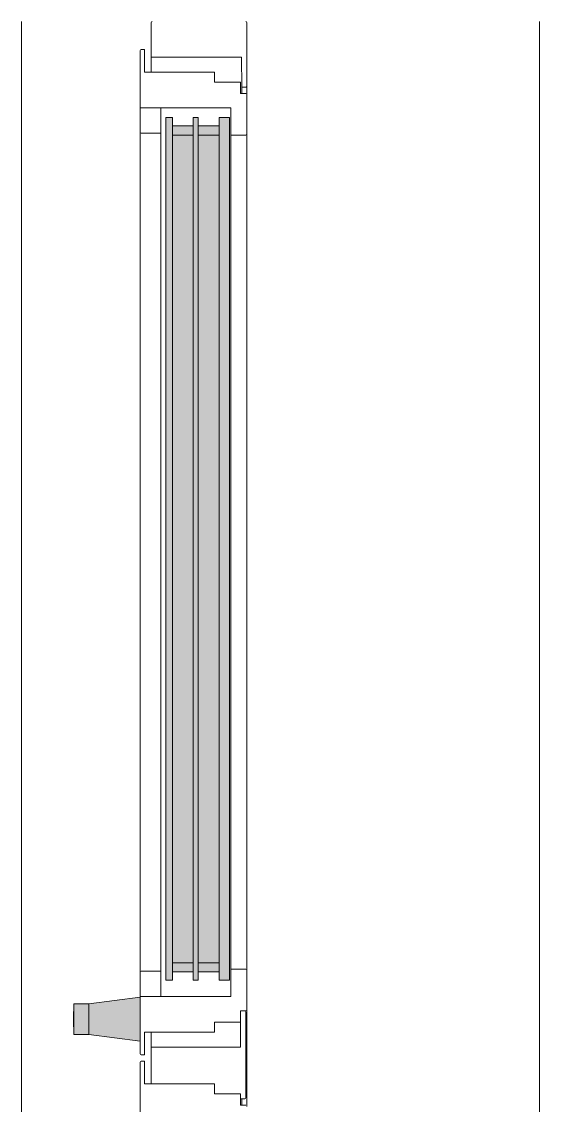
# Model space of a CAD drawing. Header units: millimetres. Extents: x 1680 to 166026, y 35966 to 91121.
# Drawn here: x 155358 to 155758, y 64048 to 64885 of the extents above; entities that cross this region are included whole.
import ezdxf

# ---------------------------------------------------------------- set-up
doc = ezdxf.new("R2010")
doc.units = ezdxf.units.MM
doc.layers.add('A-GLAZ', color=151, linetype='Continuous', lineweight=18)

# ---------------------------------------------------------------- blocks, each defined once
blk = doc.blocks.new('plan')
at = {"layer": 'A-GLAZ', "lineweight": 20, "true_color": 0x939598}
h = blk.add_hatch(color=252, dxfattribs=at)
h.paths.add_polyline_path([(495783.64, -194812.24), (495788.64, -194812.24), (495788.64, -194146.24), (495783.64, -194146.24), (495783.64, -194770.86)], flags=0)
h.paths.add_polyline_path([(495808.63, -194812.24), (495808.63, -194146.24), (495804.63, -194146.24), (495804.63, -194812.24)], flags=0)
h.paths.add_polyline_path([(495824.63, -194812.24), (495832.63, -194812.24), (495832.63, -194146.24), (495824.63, -194146.24), (495824.63, -194770.86)], flags=0)
h = blk.add_hatch(color=252, dxfattribs=at)
h.paths.add_polyline_path([(495804.63, -194805.74), (495804.63, -194798.74), (495788.64, -194798.74), (495788.64, -194805.74)], flags=0)
h.paths.add_polyline_path([(495808.63, -194805.74), (495824.63, -194805.74), (495824.63, -194798.74), (495808.63, -194798.74)], flags=0)
h.paths.add_polyline_path([(495808.63, -194159.75), (495824.63, -194159.75), (495824.63, -194152.75), (495808.63, -194152.75)], flags=0)
h.paths.add_polyline_path([(495804.63, -194159.75), (495804.63, -194152.75), (495788.64, -194152.75), (495788.64, -194159.75)], flags=0)
for points in [[(495804.63, -194798.74), (495804.63, -194159.75), (495788.64, -194159.75), (495788.64, -194798.74)], [(495824.63, -194798.74), (495824.63, -194159.75), (495808.63, -194159.75), (495808.63, -194798.74)], [(495723.93, -194854.14), (495723.93, -194830.34), (495712.43, -194830.82), (495712.43, -194854.14)], [(495763.63, -194859.24), (495763.54, -194825.26), (495729.02, -194829.72), (495723.93, -194830.69), (495723.93, -194854.14), (495763.54, -194859.23)], [(495712.09, -194846.68), (495712.43, -194846.46), (495712.09, -194846.67)]]:
    blk.add_hatch(color=252, dxfattribs=at).paths.add_polyline_path(points, flags=0)
at = {"color": 252, "lineweight": 20, "true_color": 0x939598}
for p, q in [((495672.13, -195672.24), (495672.13, -194072.24)), ((496072.13, -194072.24), (496072.13, -195672.24))]:
    blk.add_line(p, q, dxfattribs=at)
at = {"layer": 'A-GLAZ', "color": 252, "lineweight": 20, "true_color": 0x939598}
for p, q in [((495772.13, -194099.75), (495772.13, -194073.04)), ((495846.13, -194073.04), (495846.13, -194121.95)), ((495763.63, -194137.95), (495763.63, -194094.55)), ((495764.43, -194093.75), (495767.12, -194093.75)), ((495767.12, -194093.75), (495767.12, -194111.24)), ((495842.11, -194099.75), (495772.13, -194099.75)), ((495772.13, -194111.24), (495772.13, -194099.75)), ((495842.13, -194122.75), (495842.11, -194099.75)), ((495767.12, -194111.24), (495821.12, -194111.24)), ((495821.12, -194111.24), (495821.12, -194118.91)), ((495821.12, -194118.91), (495841.13, -194118.91)), ((495841.13, -194118.91), (495841.13, -194127.75)), ((495841.13, -194127.75), (495845.33, -194127.75)), ((495845.28, -194122.75), (495842.13, -194122.75)), ((495842.13, -194127.75), (495842.13, -194122.75)), ((495846.13, -194128.55), (495846.13, -194121.95)), ((495846.13, -194128.55), (495846.13, -194158.95)), ((495763.63, -194137.95), (495763.63, -194139.55)), ((495763.64, -194157.46), (495763.64, -194139.55)), ((495833.63, -194138.75), (495764.43, -194138.75)), ((495764.44, -194138.75), (495779.67, -194138.75)), ((495779.67, -194138.75), (495779.67, -194158.26)), ((495833.63, -194159.75), (495833.63, -194138.75)), ((495783.64, -194146.24), (495788.64, -194146.24)), ((495783.64, -194812.24), (495783.64, -194146.24)), ((495788.64, -194146.24), (495788.64, -194812.24)), ((495788.64, -194152.75), (495804.63, -194152.75)), ((495788.64, -194159.75), (495788.64, -194152.75)), ((495804.63, -194146.24), (495808.63, -194146.24)), ((495804.63, -194812.24), (495804.63, -194146.24)), ((495804.63, -194152.75), (495804.63, -194159.75)), ((495808.63, -194146.24), (495808.63, -194812.24)), ((495808.63, -194159.75), (495808.63, -194152.75)), ((495808.63, -194152.75), (495824.63, -194152.75)), ((495824.63, -194146.24), (495832.63, -194146.24)), ((495824.63, -194812.24), (495824.63, -194146.24)), ((495824.63, -194152.75), (495824.63, -194159.75)), ((495832.63, -194146.24), (495832.63, -194812.24)), ((495763.64, -194157.46), (495763.64, -194806.03)), ((495779.67, -194158.26), (495764.44, -194158.26)), ((495779.67, -194158.26), (495779.67, -194805.23)), ((495804.63, -194159.75), (495788.64, -194159.75)), ((495824.63, -194159.75), (495808.63, -194159.75)), ((495845.33, -194159.75), (495833.63, -194159.75)), ((495833.63, -194803.74), (495833.63, -194159.75)), ((495846.13, -194804.54), (495846.13, -194158.95)), ((495764.44, -194805.23), (495779.67, -194805.23)), ((495779.67, -194805.23), (495779.67, -194824.74)), ((495788.64, -194805.74), (495788.64, -194798.74)), ((495788.64, -194798.74), (495804.63, -194798.74)), ((495804.63, -194805.74), (495788.64, -194805.74)), ((495804.63, -194798.74), (495804.63, -194805.74)), ((495808.63, -194798.74), (495824.63, -194798.74)), ((495808.63, -194805.74), (495808.63, -194798.74)), ((495824.63, -194805.74), (495808.63, -194805.74)), ((495824.63, -194798.74), (495824.63, -194805.74)), ((495833.63, -194803.74), (495845.33, -194803.74)), ((495833.63, -194824.74), (495833.63, -194803.74)), ((495846.13, -194804.54), (495846.13, -194834.94)), ((495763.64, -194823.94), (495763.64, -194806.03)), ((495788.64, -194812.24), (495783.64, -194812.24)), ((495808.63, -194812.24), (495804.63, -194812.24)), ((495832.63, -194812.24), (495824.63, -194812.24)), ((495723.93, -194830.34), (495712.43, -194830.34)), ((495712.43, -194830.69), (495712.43, -194830.34)), ((495712.43, -194831.71), (495712.43, -194830.69)), ((495723.93, -194830.34), (495763.63, -194825.24)), ((495723.93, -194830.96), (495723.93, -194830.34)), ((495763.63, -194823.94), (495763.63, -194825.24)), ((495763.63, -194825.24), (495763.63, -194859.24)), ((495764.43, -194824.74), (495833.63, -194824.74)), ((495779.67, -194824.74), (495764.44, -194824.74)), ((495712.43, -194836.32), (495712.09, -194836.32)), ((495712.09, -194846.68), (495712.09, -194836.32)), ((495712.09, -194836.32), (495712.43, -194836.32)), ((495712.43, -194833.34), (495712.43, -194831.71)), ((495712.43, -194835.48), (495712.43, -194833.34)), ((495712.43, -194838.02), (495712.43, -194835.48)), ((495712.43, -194840.81), (495712.43, -194838.02)), ((495723.93, -194832.81), (495723.93, -194830.96)), ((495723.93, -194835.88), (495723.93, -194832.81)), ((495723.93, -194839.98), (495723.93, -194835.88)), ((495841.13, -194835.74), (495841.13, -194844.58)), ((495845.33, -194835.74), (495841.13, -194835.74)), ((495841.13, -194835.74), (495844.63, -194835.74)), ((495841.13, -194863.74), (495841.13, -194835.74)), ((495845.43, -194836.54), (495845.43, -194902.94)), ((495846.13, -194909.55), (495846.13, -194834.94)), ((495712.09, -194848.05), (495712.09, -194846.68)), ((495712.09, -194847.4), (495712.09, -194846.68)), ((495712.09, -194846.71), (495712.09, -194848.05)), ((495712.09, -194846.75), (495712.09, -194846.74)), ((495712.09, -194848.07), (495712.09, -194847.4)), ((495712.09, -194847.4), (495712.43, -194847.4)), ((495712.43, -194843.68), (495712.43, -194840.81)), ((495712.43, -194846.46), (495712.43, -194843.68)), ((495712.43, -194849), (495712.43, -194846.46)), ((495723.93, -194844.51), (495723.93, -194839.98)), ((495723.93, -194848.61), (495723.93, -194844.51)), ((495821.12, -194844.58), (495821.12, -194852.24)), ((495841.13, -194844.58), (495821.12, -194844.58)), ((495712.09, -194848.05), (495712.43, -194848.05)), ((495712.09, -194848.07), (495712.43, -194848.07)), ((495712.09, -194848.07), (495712.43, -194848.07)), ((495712.43, -194851.15), (495712.43, -194849)), ((495712.43, -194852.78), (495712.43, -194851.15)), ((495712.43, -194853.8), (495712.43, -194852.78)), ((495712.43, -194854.14), (495712.43, -194853.8)), ((495712.43, -194854.14), (495723.93, -194854.14)), ((495723.93, -194851.68), (495723.93, -194848.61)), ((495723.93, -194853.53), (495723.93, -194851.68)), ((495723.93, -194854.14), (495723.93, -194853.53)), ((495763.63, -194859.24), (495723.93, -194854.14)), ((495767.12, -194852.24), (495767.12, -194869.74)), ((495821.12, -194852.24), (495767.12, -194852.24)), ((495772.13, -194863.74), (495772.13, -194852.24)), ((495763.63, -194868.94), (495763.63, -194859.24)), ((495772.13, -194863.74), (495841.13, -194863.74)), ((495772.13, -194892.24), (495772.13, -194863.74)), ((495767.12, -194869.74), (495764.43, -194869.74)), ((495763.63, -194918.95), (495763.63, -194875.55)), ((495764.43, -194874.75), (495767.12, -194874.75)), ((495767.12, -194874.75), (495767.12, -194892.24)), ((495767.12, -194892.24), (495821.12, -194892.24)), ((495821.12, -194892.24), (495772.13, -194892.24)), ((495821.12, -194892.24), (495821.12, -194899.91)), ((495821.12, -194899.91), (495821.12, -194892.24)), ((495821.12, -194899.91), (495841.13, -194899.91)), ((495841.13, -194899.91), (495821.12, -194899.91)), ((495841.13, -194899.91), (495841.13, -194908.75)), ((495841.13, -194903.74), (495841.13, -194899.91)), ((495844.63, -194903.74), (495841.13, -194903.74)), ((495842.13, -194908.75), (495842.13, -194903.74)), ((495841.13, -194908.75), (495845.33, -194908.75))]:
    blk.add_line(p, q, dxfattribs=at)
for centre, start, end in [((495772.93, -194073.04), 90, 180), ((495845.33, -194073.04), 0, 90), ((495764.43, -194094.55), 90, 180), ((495845.33, -194121.95), 266.26238, 0), ((495845.33, -194128.55), 0, 90), ((495764.43, -194137.95), 180, 270), ((495764.44, -194139.55), 90, 180), ((495764.44, -194157.46), 180, 270), ((495845.33, -194158.95), 270, 0), ((495764.44, -194806.03), 90, 180), ((495845.33, -194804.54), 0, 90), ((495764.43, -194825.54), 90, 180), ((495764.44, -194823.94), 180, 270), ((495844.63, -194836.54), 0, 90), ((495845.33, -194834.94), 270, 0), ((495764.43, -194868.94), 180, 270), ((495764.43, -194875.55), 90, 180), ((495844.63, -194902.94), 270, 0)]:
    blk.add_arc(centre, 0.8, start, end, dxfattribs=at)

msp = doc.modelspace()

# ---------------------------------------------------------------- block references
msp.add_blockref('plan', (-340313.9, 258957.24))

doc.saveas('drawing.dxf')
